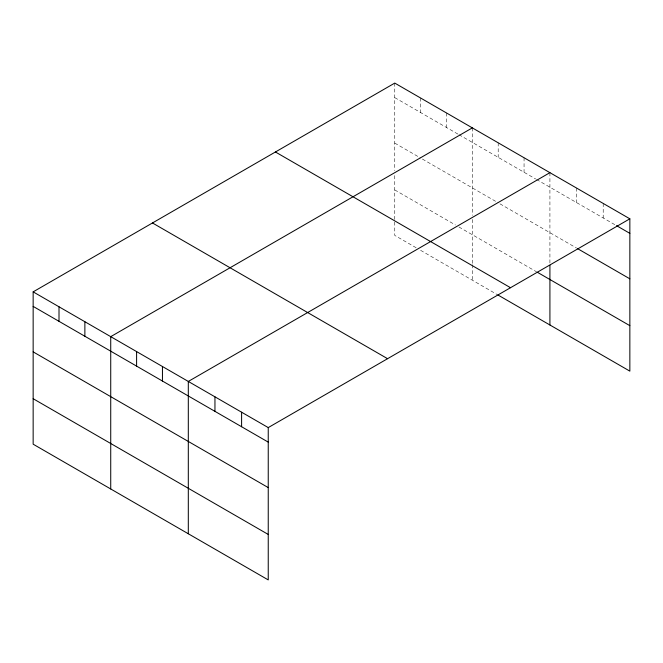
<?xml version="1.0" encoding="UTF-8"?>
<svg xmlns="http://www.w3.org/2000/svg" width="663" height="663" viewBox="0 0 663 663"><rect width="100%" height="100%" fill="white"/><g stroke="black" fill="none" stroke-linecap="round" stroke-linejoin="round"><path stroke-width="0.5" stroke-dasharray="3.31 2.49" d="M394.758 83.09L394.758 170.59M394.758 97.618L458.067 134.175M458.962 134.688L535.654 178.969M536.541 179.482L615.637 225.147M394.758 143.092L420.615 158.026M422.397 159.054L498.195 202.812M499.985 203.839L576.561 248.053M394.758 189.941L455.398 224.948M458.962 227.011L536.541 271.797M416.157 247.763L394.758 235.406L394.758 174.667M420.615 250.341L498.195 295.134M603.206 203.433L603.206 217.97M576.561 188.052L576.561 202.588M549.917 172.67L549.917 263.228M524.06 157.736L524.06 172.272M498.195 142.81L498.195 157.346M472.338 127.876L472.338 215.384M472.338 219.453L472.338 263.667M472.338 264.703L472.338 280.2M446.481 112.95L446.481 127.487M420.615 98.016L420.615 112.553"/><path stroke-width="0.99" d="M33.15 291.861L268.242 427.594L268.242 579.91L33.15 444.185L33.15 291.861L394.758 83.09L629.85 218.815L629.85 371.139L498.195 295.134M472.338 127.876L110.729 336.655L110.729 488.971M549.917 172.67L188.309 381.44L188.309 533.765M268.242 427.594L629.85 218.815M616.532 225.66L629.85 233.351M577.448 248.567L629.85 278.825M537.436 272.311L629.85 325.666M275.427 151.984L510.518 287.709M152.482 222.967L387.573 358.691M33.15 306.397L268.242 442.122M33.15 351.862L268.242 487.595M33.15 398.712L268.242 534.444M549.917 265.266L549.917 324.994M241.597 412.204L241.597 426.74M214.953 396.822L214.953 411.358M162.452 366.515L162.452 381.043M136.595 351.581L136.595 366.117M84.872 321.721L84.872 336.257M59.007 306.787L59.007 321.323"/></g></svg>
